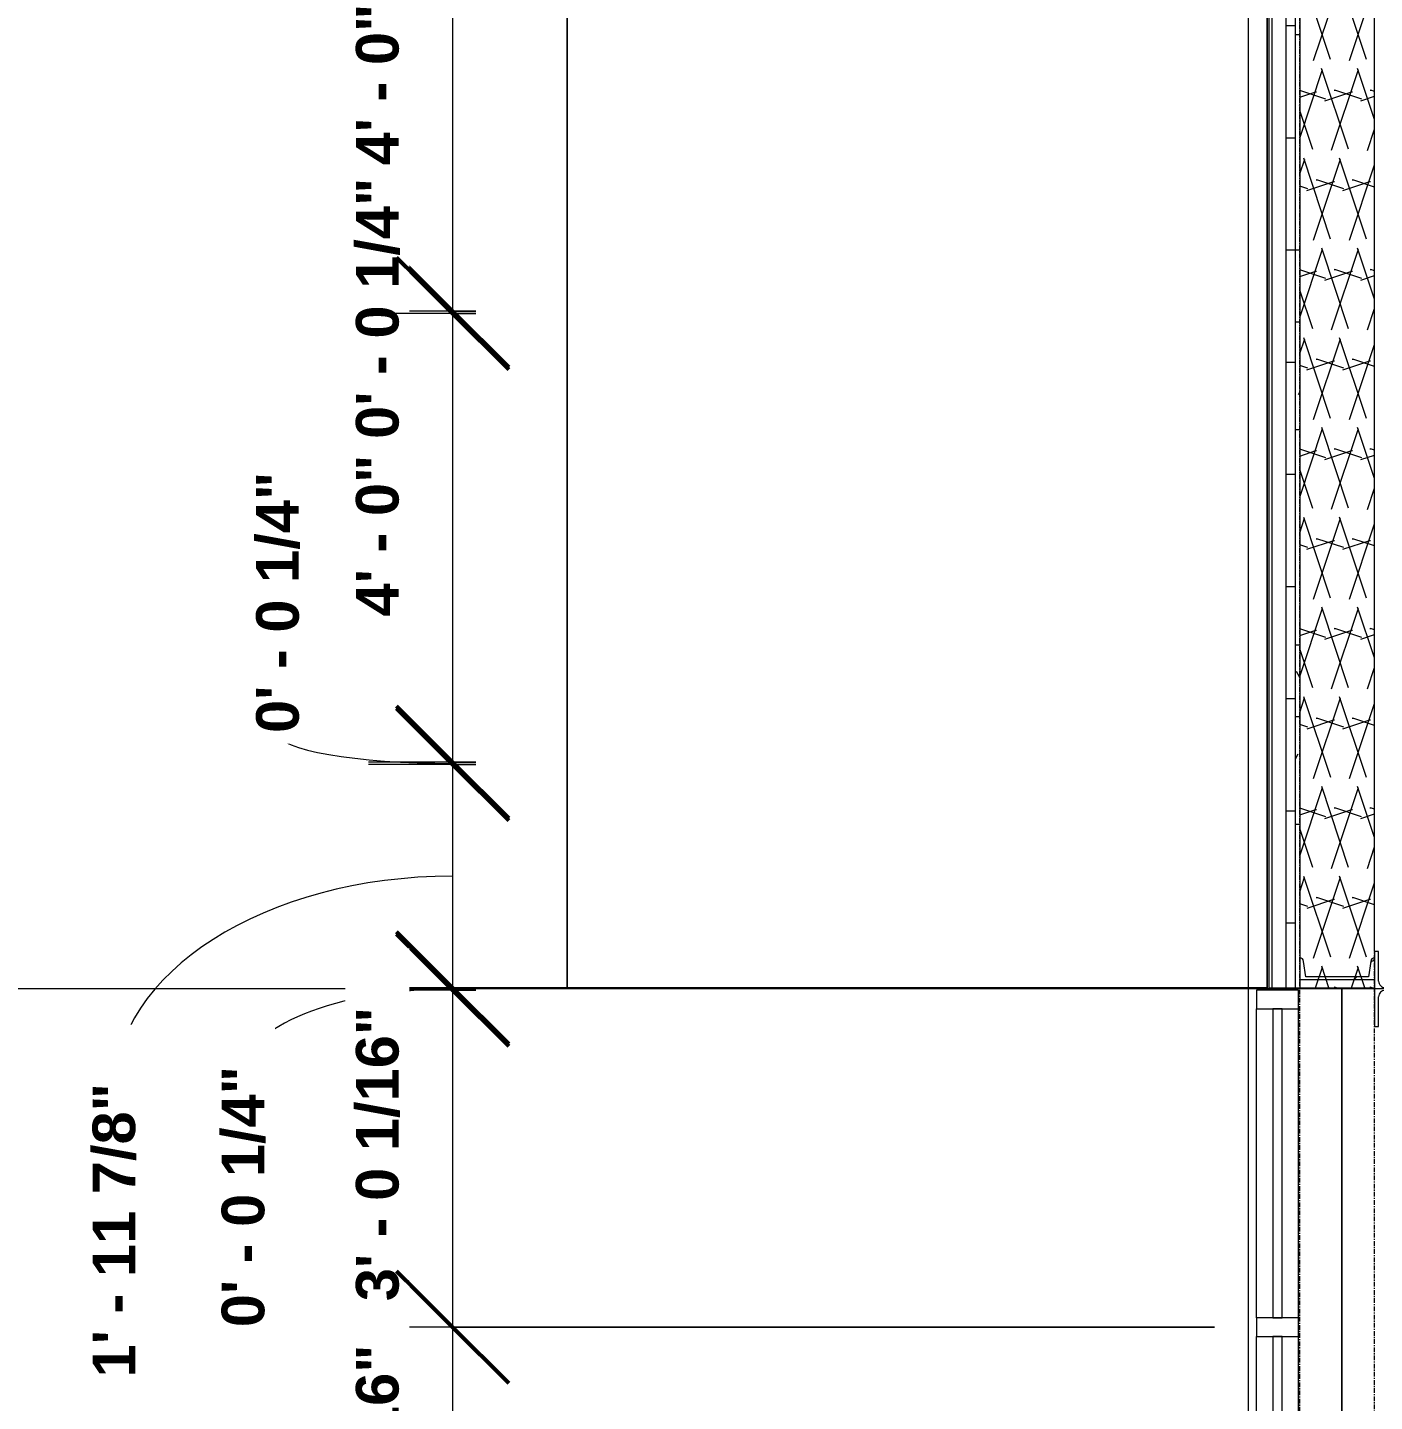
# Model space of a CAD drawing. Header units: inches. Extents: x 21568 to 24810, y -23559 to -20467.
# Drawn here: x 21925.5 to 22069.6, y -22587.2 to -22440.2 of the extents above; entities that cross this region are included whole.
import ezdxf

# ---------------------------------------------------------------- set-up
doc = ezdxf.new("R2010")
doc.units = ezdxf.units.IN
doc.header["$MEASUREMENT"] = 0
doc.linetypes.add('Grid Line 1_2_', pattern=[0.875, 0.5, -0.125, 0.125, -0.125])
for name, color, linetype, lineweight in [('A-ANNO-DIMS', 211, 'Continuous', 9), ('A-ANNO-DIMS-96', 211, 'Continuous', 9), ('A-FLOR', 192, 'Continuous', 20), ('A-GLAZ-CURT', 52, 'Continuous', 20), ('A-GLAZ-CWMG', 51, 'Continuous', 20), ('A-SITE-SWLK', 140, 'Continuous', 20), ('A-WALL', 113, 'Continuous', 20), ('A-WALL-PATT', 111, 'Continuous', 50), ('C-TOPO', 7, 'Continuous', 20), ('L-SITE-WALL', 31, 'Continuous', 20), ('S-COLS', 52, 'Continuous', 20), ('S-GRID', 1, 'Continuous', 9)]:
    doc.layers.add(name, color=color, linetype=linetype, lineweight=lineweight)
doc.styles.add('Arial_B', font='arialbd.ttf', dxfattribs={"height": 9.132806})
doc.styles.add('Arial_B_1', font='arialbd.ttf', dxfattribs={"height": 4.566403})
doc.dimstyles.new('OD_Dimension_-_1_16__Tol__1', dxfattribs={"dimscale": 12, "dimtxt": 9, "dimasz": 1, "dimexe": 0.75, "dimexo": 0.5, "dimgap": 0.5, "dimtad": 1, "dimdec": 4, "dimrnd": 0.0625, "dimzin": 1, "dimdsep": 46, "dimlunit": 4, "dimtxsty": 'Arial_B', "dimblk1": 'OBLIQUE', "dimblk2": 'OBLIQUE', "dimsah": 1, "dimcen": 0.09, "dimdle": 0.75, "dimazin": 0, "dimtfac": 1, "dimtdec": 4, "dimtix": 1, "dimtmove": 0, "dimatfit": 3, "dimfxl": 1, "dimtvp": 1, "dimtfill": 1, "dimfrac": 2, "dimtolj": 1, "dimtzin": 0, "dimlwd": 13, "dimlwe": 13, "dimarcsym": 2})
doc.dimstyles.new('OD_Dimension_2', dxfattribs={"dimscale": 12, "dimtxt": 4.5, "dimasz": 1, "dimexe": 0.75, "dimexo": 0.5, "dimgap": 0.375, "dimtad": 1, "dimdec": 4, "dimrnd": 0.0625, "dimzin": 1, "dimdsep": 46, "dimlunit": 4, "dimtxsty": 'Arial_B_1', "dimblk1": 'OBLIQUE', "dimblk2": 'OBLIQUE', "dimsah": 1, "dimcen": 0.09, "dimdle": 0.75, "dimazin": 0, "dimtfac": 1, "dimtdec": 4, "dimtix": 1, "dimtmove": 0, "dimatfit": 3, "dimfxl": 1, "dimtvp": 1, "dimtfill": 1, "dimfrac": 2, "dimtolj": 1, "dimtzin": 0, "dimlwd": 13, "dimlwe": 13, "dimarcsym": 2})
doc.dimstyles.new('OD_Dimension_2_1', dxfattribs={"dimscale": 12, "dimtxt": 4.5, "dimasz": 1, "dimexe": 0.75, "dimexo": 0.5, "dimgap": 0.375, "dimtad": 1, "dimdec": 4, "dimrnd": 0.0625, "dimzin": 1, "dimdsep": 46, "dimlunit": 4, "dimtxsty": 'Arial_B_1', "dimblk1": 'OBLIQUE', "dimblk2": 'OBLIQUE', "dimsah": 1, "dimcen": 0.09, "dimdle": 0.75, "dimazin": 0, "dimtfac": 1, "dimtdec": 4, "dimtix": 1, "dimtmove": 0, "dimatfit": 3, "dimfxl": 1, "dimtvp": 1, "dimtfill": 1, "dimfrac": 2, "dimtolj": 1, "dimtzin": 0, "dimlwd": 13, "dimlwe": 13, "dimarcsym": 2})
doc.dimstyles.new('OD_Dimension_2_3', dxfattribs={"dimscale": 12, "dimtxt": 4.5, "dimasz": 1, "dimexe": 0.75, "dimexo": 0.5, "dimgap": 0.375, "dimtad": 1, "dimdec": 4, "dimrnd": 0.0625, "dimzin": 1, "dimdsep": 46, "dimlunit": 4, "dimtxsty": 'Arial_B_1', "dimblk1": 'OBLIQUE', "dimblk2": 'OBLIQUE', "dimsah": 1, "dimcen": 0.09, "dimdle": 0.75, "dimazin": 0, "dimtfac": 1, "dimtdec": 4, "dimtix": 1, "dimtmove": 0, "dimatfit": 3, "dimfxl": 1, "dimtvp": 1, "dimtfill": 1, "dimfrac": 2, "dimtolj": 1, "dimtzin": 0, "dimlwd": 13, "dimlwe": 13, "dimarcsym": 2})
doc.dimstyles.new('OD_Dimension_2_4', dxfattribs={"dimscale": 12, "dimtxt": 4.5, "dimasz": 1, "dimexe": 0.75, "dimexo": 0.5, "dimgap": 0.375, "dimtad": 1, "dimdec": 4, "dimrnd": 0.0625, "dimzin": 1, "dimdsep": 46, "dimlunit": 4, "dimtxsty": 'Arial_B_1', "dimblk1": 'OBLIQUE', "dimblk2": 'OBLIQUE', "dimsah": 1, "dimcen": 0.09, "dimdle": 0.75, "dimazin": 0, "dimtfac": 1, "dimtdec": 4, "dimtix": 1, "dimtmove": 1, "dimatfit": 3, "dimfxl": 1, "dimtvp": 1, "dimtfill": 1, "dimfrac": 2, "dimtolj": 1, "dimtzin": 0, "dimlwd": 13, "dimlwe": 13, "dimarcsym": 2})

# ---------------------------------------------------------------- blocks, each defined once
blk = doc.blocks.new('Struct_Xcel_Sports Complex_rvt-1-Enlarged First Floor Plan _West_')
at = {"layer": 'A-FLOR', "color": 43, "lineweight": 13}
blk.add_line((22066.14, -22790.8), (22066.14, -22542.93), dxfattribs=at)
at = {"layer": 'L-SITE-WALL', "color": 43, "lineweight": 13}
for p, q in [((22058.14, -22543.18), (22058.14, -22342.49)), ((22066.14, -22542.93), (22066.14, -22790.8))]:
    blk.add_line(p, q, dxfattribs=at)
blk = doc.blocks.new('W-Wide Flange-Column - B4_F-1389255-Enlarged First Floor Plan _West_')
at = {"layer": 'S-COLS', "lineweight": 9}
h = blk.add_hatch(dxfattribs=at)
h.set_pattern_fill('FP_12', color=8, style=0, pattern_type=2)
h.set_pattern_definition([(135, (-22543.053, -22076.89), (-9.503515, -9.503515), []), (135, (-22557.453, -22076.89), (-9.503515, -9.503515), [])])
h.paths.add_polyline_path([(4, -6.82), (0.84, -6.82), (0.35, -6.61), (0.14, -6.12), (0.14, 6.12), (0.35, 6.61), (0.84, 6.82), (4, 6.82), (4, 7.25), (-4, 7.25), (-4, 6.82), (-0.84, 6.82), (-0.35, 6.61), (-0.14, 6.12), (-0.14, -6.12), (-0.35, -6.61), (-0.84, -6.82), (-4, -6.82), (-4, -7.25), (4, -7.25)], flags=0)
at = {"layer": 'S-COLS', "color": 7}
for p, q in [((4, 7.25), (-4, 7.25)), ((-4, 7.25), (-4, 6.82)), ((-4, 6.82), (-0.84, 6.82)), ((-0.14, 6.12), (-0.14, -6.12)), ((0.14, -6.12), (0.14, 6.12)), ((0.84, 6.82), (4, 6.82)), ((4, 6.82), (4, 7.25)), ((-0.84, -6.82), (-4, -6.82)), ((-4, -6.82), (-4, -7.25)), ((-4, -7.25), (4, -7.25)), ((4, -6.82), (0.84, -6.82)), ((4, -7.25), (4, -6.82))]:
    blk.add_line(p, q, dxfattribs=at)
for centre, start, end in [((-0.84, 6.12), 0, 90), ((0.84, 6.12), 90, 180), ((-0.84, -6.12), 270, 0), ((0.84, -6.12), 180, 270)]:
    blk.add_arc(centre, 0.691, start, end, dxfattribs=at)
blk = doc.blocks.new('System Panel - INSULATED LOW-E GLAZING _SEE ELEVATIONS FOR U-FACTOR_ SHGC_ _ LT_-1142345-Enlarged First Floor Plan _West_')
at = {"layer": 'A-GLAZ-CURT', "color": 7}
for p, q in [((16.53125, 1.25), (-16.53125, 1.25)), ((-16.53125, 1.25), (-16.53125, 0.25)), ((-16.53125, 0.25), (16.53125, 0.25)), ((16.53125, 0.25), (16.53125, 1.25))]:
    blk.add_line(p, q, dxfattribs=at)
at = {"layer": 'A-GLAZ-CURT', "color": 10, "lineweight": 13}
for p, q in [((-16.53125, 0.25), (-16.53125, 1.25)), ((16.53125, 1.25), (-16.53125, 1.25)), ((-16.53125, 0.25), (16.53125, 0.25)), ((16.53125, 1.25), (16.53125, 0.25))]:
    blk.add_line(p, q, dxfattribs=at)
blk = doc.blocks.new('Rectangular Mullion - Exterior 2_ x 4_5_-1135311-Enlarged First Floor Plan _West_')
at = {"layer": 'A-GLAZ-CWMG', "color": 43, "lineweight": 13}
for p, q in [((22057.02, -22578.24), (22057.02, -22545.18)), ((22061.52, -22578.24), (22061.52, -22545.18))]:
    blk.add_line(p, q, dxfattribs=at)
blk = doc.blocks.new('Rectangular Mullion - Exterior 2_ x 4_5_-1142372-Enlarged First Floor Plan _West_')
at = {"layer": 'A-GLAZ-CWMG', "color": 7}
for p, q in [((0, 1.5), (-2, 1.5)), ((-2, 1.5), (-2, -3)), ((0, -3), (0, 1.5)), ((-2, -3), (0, -3))]:
    blk.add_line(p, q, dxfattribs=at)
blk = doc.blocks.new('System Panel - INSULATED LOW-E GLAZING _SEE ELEVATIONS FOR U-FACTOR_ SHGC_ _ LT_-827454-Enlarged First Floor Plan _West_')
at = {"layer": 'A-GLAZ-CURT', "color": 7}
for p, q in [((17.09375, 1.25), (-17.09375, 1.25)), ((-17.09375, 1.25), (-17.09375, 0.25)), ((-17.09375, 0.25), (17.09375, 0.25)), ((17.09375, 0.25), (17.09375, 1.25))]:
    blk.add_line(p, q, dxfattribs=at)
at = {"layer": 'A-GLAZ-CURT', "color": 10, "lineweight": 13}
for p, q in [((-17.09375, 0.25), (-17.09375, 1.25)), ((17.09375, 1.25), (-17.09375, 1.25)), ((-17.09375, 0.25), (17.09375, 0.25)), ((17.09375, 1.25), (17.09375, 0.25))]:
    blk.add_line(p, q, dxfattribs=at)
blk = doc.blocks.new('Rectangular Mullion - Exterior 2_ x 4_5_-769167-Enlarged First Floor Plan _West_')
at = {"layer": 'A-GLAZ-CWMG', "color": 43, "lineweight": 13}
for p, q in [((22057.02, -22614.43), (22057.02, -22580.24)), ((22061.52, -22614.43), (22061.52, -22580.24))]:
    blk.add_line(p, q, dxfattribs=at)
blk = doc.blocks.new('Rectangular Mullion - Exterior 2_ x 4_5_-827470-Enlarged First Floor Plan _West_')
at = {"layer": 'A-GLAZ-CWMG', "color": 7}
for p, q in [((-1, 1.5), (1, 1.5)), ((-1, -3), (-1, 1.5)), ((1, 1.5), (1, -3)), ((1, -3), (-1, -3))]:
    blk.add_line(p, q, dxfattribs=at)
blk = doc.blocks.new('DIMBLOCK48-Enlarged First Floor Plan _West_')
at = {"layer": 'A-ANNO-DIMS-96', "lineweight": 50}
for p, q in [((22061.64, -22601.62), (22067.64, -22595.62)), ((22313.89, -22601.62), (22319.89, -22595.62)), ((22061.64, -22601.62), (22055.64, -22607.62)), ((22313.89, -22601.62), (22307.89, -22607.62))]:
    blk.add_line(p, q, dxfattribs=at)
at = {"layer": 'A-ANNO-DIMS-96', "lineweight": 13}
for p, q in [((22061.64, -22599.14), (22061.64, -22610.62)), ((22061.64, -22601.62), (22061.64, -22599.14)), ((22313.89, -22599.14), (22313.89, -22610.62)), ((22313.89, -22601.62), (22313.89, -22599.14)), ((22052.64, -22601.62), (22322.89, -22601.62))]:
    blk.add_line(p, q, dxfattribs=at)
at = {"layer": 'A-ANNO-DIMS-96', "color": 0, "lineweight": 13, "insert": (22157.27, -22583.92), "char_height": 9.1328, "width": 73.2, "attachment_point": 1, "line_spacing_factor": 0.938532, "style": 'Arial_B', "bg_fill": 3, "box_fill_scale": 1.25, "bg_fill_color": 0, "bg_fill_transparency": 0}
blk.add_mtext('21\' - 0 1/4"', dxfattribs=at)
blk = doc.blocks.new('_Oblique')
at = {"color": 0, "linetype": 'ByBlock', "lineweight": -2}
blk.add_line((-0.5, -0.5), (0.5, 0.5), dxfattribs=at)
blk = doc.blocks.new('DIMBLOCK213-Enlarged First Floor Plan _West_')
at = {"layer": 'A-ANNO-DIMS-96', "lineweight": 50}
for p, q in [((21970.98, -22422.55), (21964.98, -22416.55)), ((21970.98, -22422.55), (21976.98, -22428.55)), ((21970.98, -22470.55), (21964.98, -22464.55)), ((21970.98, -22470.55), (21976.98, -22476.55))]:
    blk.add_line(p, q, dxfattribs=at)
at = {"layer": 'A-ANNO-DIMS-96', "lineweight": 13}
for p, q in [((21973.46, -22422.55), (21961.98, -22422.55)), ((21970.98, -22422.55), (21970.98, -22470.55)), ((21970.98, -22422.55), (21973.46, -22422.55)), ((21973.46, -22470.55), (21961.98, -22470.55)), ((21970.98, -22470.55), (21973.46, -22470.55))]:
    blk.add_line(p, q, dxfattribs=at)
at = {"layer": 'A-ANNO-DIMS-96', "color": 0, "lineweight": 13, "insert": (21960.63, -22454.95), "char_height": 4.566, "width": 20.1429, "attachment_point": 1, "rotation": 90, "line_spacing_factor": 0.938532, "style": 'Arial_B_1', "bg_fill": 3, "box_fill_scale": 1.25, "bg_fill_color": 0, "bg_fill_transparency": 0}
blk.add_mtext('4\' - 0"', dxfattribs=at)
blk = doc.blocks.new('DIMBLOCK214-Enlarged First Floor Plan _West_')
at = {"layer": 'A-ANNO-DIMS-96', "lineweight": 50}
for p, q in [((21970.98, -22470.55), (21964.98, -22464.55)), ((21970.98, -22470.8), (21964.98, -22464.8)), ((21970.98, -22470.55), (21976.98, -22476.55)), ((21970.98, -22470.8), (21976.98, -22476.8))]:
    blk.add_line(p, q, dxfattribs=at)
at = {"layer": 'A-ANNO-DIMS-96', "lineweight": 13}
for p, q in [((21973.46, -22470.55), (21961.98, -22470.55)), ((21973.46, -22470.8), (21961.98, -22470.8)), ((21970.98, -22470.55), (21970.98, -22470.8)), ((21970.98, -22470.55), (21973.46, -22470.55)), ((21970.98, -22470.8), (21973.46, -22470.8))]:
    blk.add_line(p, q, dxfattribs=at)
at = {"layer": 'A-ANNO-DIMS-96', "color": 0, "lineweight": 13, "insert": (21960.63, -22484.21), "char_height": 4.5664, "width": 32.4857, "attachment_point": 1, "rotation": 90, "line_spacing_factor": 0.938532, "style": 'Arial_B_1', "bg_fill": 3, "box_fill_scale": 1.25, "bg_fill_color": 0, "bg_fill_transparency": 0}
blk.add_mtext('0\' - 0 1/4"', dxfattribs=at)
blk = doc.blocks.new('DIMBLOCK215-Enlarged First Floor Plan _West_')
at = {"layer": 'A-ANNO-DIMS-96', "lineweight": 50}
for p, q in [((21970.98, -22470.8), (21964.98, -22464.8)), ((21970.98, -22470.8), (21976.98, -22476.8)), ((21970.98, -22518.8), (21964.98, -22512.8)), ((21970.98, -22518.8), (21976.98, -22524.8))]:
    blk.add_line(p, q, dxfattribs=at)
at = {"layer": 'A-ANNO-DIMS-96', "lineweight": 13}
for p, q in [((21973.46, -22470.8), (21961.98, -22470.8)), ((21970.98, -22470.8), (21970.98, -22518.8)), ((21970.98, -22470.8), (21973.46, -22470.8)), ((21973.46, -22518.8), (21961.98, -22518.8)), ((21970.98, -22518.8), (21973.46, -22518.8))]:
    blk.add_line(p, q, dxfattribs=at)
at = {"layer": 'A-ANNO-DIMS-96', "color": 0, "lineweight": 13, "insert": (21960.63, -22503.2), "char_height": 4.566, "width": 20.1429, "attachment_point": 1, "rotation": 90, "line_spacing_factor": 0.938532, "style": 'Arial_B_1', "bg_fill": 3, "box_fill_scale": 1.25, "bg_fill_color": 0, "bg_fill_transparency": 0}
blk.add_mtext('4\' - 0"', dxfattribs=at)
blk = doc.blocks.new('DIMBLOCK216-Enlarged First Floor Plan _West_')
at = {"layer": 'A-ANNO-DIMS-96', "lineweight": 50}
for p, q in [((21970.98, -22518.8), (21964.98, -22512.8)), ((21970.98, -22519.05), (21964.98, -22513.05)), ((21970.98, -22518.8), (21976.98, -22524.8)), ((21970.98, -22519.05), (21976.98, -22525.05))]:
    blk.add_line(p, q, dxfattribs=at)
at = {"layer": 'A-ANNO-DIMS-96', "lineweight": 13}
for p, q in [((21973.46, -22518.8), (21961.98, -22518.8)), ((21973.46, -22519.05), (21961.98, -22519.05)), ((21970.98, -22518.8), (21970.98, -22519.05)), ((21970.98, -22518.8), (21973.46, -22518.8)), ((21970.98, -22519.05), (21973.46, -22519.05))]:
    blk.add_line(p, q, dxfattribs=at)
blk.add_ellipse((21970.98, -22515.67), major_axis=(-18.75, 0), ratio=0.173919, start_param=0, end_param=1.570796, dxfattribs=at)
at = {"layer": 'A-ANNO-DIMS-96', "color": 0, "lineweight": 13, "insert": (21949.95, -22515.67), "char_height": 4.5664, "width": 32.4857, "attachment_point": 1, "rotation": 90, "line_spacing_factor": 0.938532, "style": 'Arial_B_1', "bg_fill": 3, "box_fill_scale": 1.25, "bg_fill_color": 0, "bg_fill_transparency": 0}
blk.add_mtext('0\' - 0 1/4"', dxfattribs=at)
blk = doc.blocks.new('DIMBLOCK217-Enlarged First Floor Plan _West_')
at = {"layer": 'A-ANNO-DIMS-96', "lineweight": 50}
for p, q in [((21970.98, -22519.05), (21964.98, -22513.05)), ((21970.98, -22519.05), (21976.98, -22525.05)), ((21970.98, -22542.93), (21964.98, -22536.93)), ((21970.98, -22542.93), (21976.98, -22548.93))]:
    blk.add_line(p, q, dxfattribs=at)
at = {"layer": 'A-ANNO-DIMS-96', "lineweight": 13}
for p, q in [((21973.46, -22519.05), (21961.98, -22519.05)), ((21970.98, -22519.05), (21970.98, -22542.93)), ((21970.98, -22519.05), (21973.46, -22519.05)), ((22052.33, -22542.93), (21961.98, -22542.93)), ((21970.98, -22542.93), (22052.33, -22542.93))]:
    blk.add_line(p, q, dxfattribs=at)
blk.add_ellipse((21970.98, -22554.11), major_axis=(-36.26, 0), ratio=0.637623, start_param=4.712389, end_param=6.283185, dxfattribs=at)
at = {"layer": 'A-ANNO-DIMS-96', "color": 0, "lineweight": 13, "insert": (21932.44, -22584.61), "char_height": 4.5664, "width": 36.6, "attachment_point": 1, "rotation": 90, "line_spacing_factor": 0.938532, "style": 'Arial_B_1', "bg_fill": 3, "box_fill_scale": 1.25, "bg_fill_color": 0, "bg_fill_transparency": 0}
blk.add_mtext('1\' - 11 7/8"', dxfattribs=at)
blk = doc.blocks.new('DIMBLOCK218-Enlarged First Floor Plan _West_')
at = {"layer": 'A-ANNO-DIMS-96', "lineweight": 50}
for p, q in [((21970.98, -22542.93), (21964.98, -22536.93)), ((21970.98, -22543.18), (21964.98, -22537.18)), ((21970.98, -22542.93), (21976.98, -22548.93)), ((21970.98, -22543.18), (21976.98, -22549.18))]:
    blk.add_line(p, q, dxfattribs=at)
at = {"layer": 'A-ANNO-DIMS-96', "lineweight": 13}
for p, q in [((22052.33, -22542.93), (21961.98, -22542.93)), ((21970.98, -22542.93), (21970.98, -22543.18)), ((21970.98, -22542.93), (22052.33, -22542.93)), ((21973.46, -22543.18), (21961.98, -22543.18)), ((21970.98, -22543.18), (21973.46, -22543.18))]:
    blk.add_line(p, q, dxfattribs=at)
blk.add_ellipse((21970.98, -22552.17), major_axis=(-22.44, 0), ratio=0.406198, start_param=4.712389, end_param=6.283185, dxfattribs=at)
at = {"layer": 'A-ANNO-DIMS-96', "color": 0, "lineweight": 13, "insert": (21946.26, -22579.24), "char_height": 4.5664, "width": 32.4857, "attachment_point": 1, "rotation": 90, "line_spacing_factor": 0.938532, "style": 'Arial_B_1', "bg_fill": 3, "box_fill_scale": 1.25, "bg_fill_color": 0, "bg_fill_transparency": 0}
blk.add_mtext('0\' - 0 1/4"', dxfattribs=at)
blk = doc.blocks.new('DIMBLOCK219-Enlarged First Floor Plan _West_')
at = {"layer": 'A-ANNO-DIMS-96', "lineweight": 50}
for p, q in [((21970.98, -22543.18), (21964.98, -22537.18)), ((21970.98, -22543.18), (21976.98, -22549.18)), ((21970.98, -22579.24), (21964.98, -22573.24)), ((21970.98, -22579.24), (21976.98, -22585.24))]:
    blk.add_line(p, q, dxfattribs=at)
at = {"layer": 'A-ANNO-DIMS-96', "lineweight": 13}
for p, q in [((21973.46, -22543.18), (21961.98, -22543.18)), ((21970.98, -22543.18), (21970.98, -22579.24)), ((21970.98, -22543.18), (21973.46, -22543.18)), ((22052.52, -22579.24), (21961.98, -22579.24)), ((21970.98, -22579.24), (22052.52, -22579.24))]:
    blk.add_line(p, q, dxfattribs=at)
at = {"layer": 'A-ANNO-DIMS-96', "color": 0, "lineweight": 13, "insert": (21960.63, -22576.46), "char_height": 4.5664, "width": 36.6, "attachment_point": 1, "rotation": 90, "line_spacing_factor": 0.938532, "style": 'Arial_B_1', "bg_fill": 3, "box_fill_scale": 1.25, "bg_fill_color": 0, "bg_fill_transparency": 0}
blk.add_mtext('3\' - 0 1/16"', dxfattribs=at)
blk = doc.blocks.new('DIMBLOCK220-Enlarged First Floor Plan _West_')
at = {"layer": 'A-ANNO-DIMS-96', "lineweight": 50}
for p, q in [((21970.98, -22579.24), (21964.98, -22573.24)), ((21970.98, -22579.24), (21976.98, -22585.24)), ((21970.98, -22615.43), (21964.98, -22609.43)), ((21970.98, -22615.43), (21976.98, -22621.43))]:
    blk.add_line(p, q, dxfattribs=at)
at = {"layer": 'A-ANNO-DIMS-96', "lineweight": 13}
for p, q in [((22052.52, -22579.24), (21961.98, -22579.24)), ((21970.98, -22579.24), (21970.98, -22615.43)), ((21970.98, -22579.24), (22052.52, -22579.24)), ((22052.52, -22615.43), (21961.98, -22615.43)), ((21970.98, -22615.43), (22052.52, -22615.43))]:
    blk.add_line(p, q, dxfattribs=at)
at = {"layer": 'A-ANNO-DIMS-96', "color": 0, "lineweight": 13, "insert": (21960.63, -22612.58), "char_height": 4.5664, "width": 36.6, "attachment_point": 1, "rotation": 90, "line_spacing_factor": 0.938532, "style": 'Arial_B_1', "bg_fill": 3, "box_fill_scale": 1.25, "bg_fill_color": 0, "bg_fill_transparency": 0}
blk.add_mtext('3\' - 0 3/16"', dxfattribs=at)

msp = doc.modelspace()

# ---------------------------------------------------------------- hatches: boundary and pattern name
at = {"layer": 'A-WALL-PATT', "lineweight": 9}
h = msp.add_hatch(dxfattribs=at)
h.set_pattern_fill('FP_10', color=8, style=0, pattern_type=2)
h.set_pattern_definition([(0, (0, 0), (0, 12), []), (90, (0, 0), (-12, 7e-16), [])])
h.paths.add_polyline_path([(22060.14023, -22542.92781), (22061.14023, -22542.92781), (22061.14023, -22342.74031), (22060.14023, -22342.74031), (22060.14023, -22491.6713)], flags=0)
h = msp.add_hatch(dxfattribs=at)
h.set_pattern_fill('FP_9', color=8, style=0, pattern_type=2)
h.set_pattern_definition([(0, (0, 0), (15.36, 3.84), [1.267, -10.253, 1.267, -10.253, -61.44]), (0, (0, 0), (15.36, 3.84), [-23.04, 1.267, -21.773, 1.267, -10.253, -26.88]), (0, (0, 0), (15.36, 3.84), [-57.6, 1.267, -6.413, 1.267, -17.933]), (120, (5.76, 1.92), (-11.00553755, 11.3821502), [1.267, -10.253, 1.267, -10.253, -61.44]), (120, (5.76, 1.92), (-11.00553755, 11.3821502), [-23.04, 1.267, -21.773, 1.267, -10.253, -26.88]), (120, (5.76, 1.92), (-11.00553755, 11.3821502), [-57.6, 1.267, -6.413, 1.267, -17.933]), (240, (7.68, 9.6), (-4.35446245, -15.2221502), [1.267, -10.253, 1.267, -10.253, -61.44]), (240, (7.68, 9.6), (-4.35446245, -15.2221502), [-23.04, 1.267, -21.773, 1.267, -10.253, -26.88]), (240, (7.68, 9.6), (-4.35446245, -15.2221502), [-57.6, 1.267, -6.413, 1.267, -17.933])])
h.paths.add_polyline_path([(22061.14023, -22542.92781), (22061.64023, -22542.92781), (22061.64023, -22342.74031), (22061.14023, -22342.74031), (22061.14023, -22491.6713)], flags=0)
h = msp.add_hatch(dxfattribs=at)
h.set_pattern_fill('FP_7', color=8, style=0, pattern_type=2)
h.set_pattern_definition([(161.57, (0.48, 0.48), (-3.839953776, -1.544e-05), [0, -27.322, 3.034, 0]), (18.43, (-0.48, 0.48), (-3.839953776, 1.544e-05), [0, -27.322, 3.034, 0]), (108.43, (0.48, 0.48), (1.919622, -9.60052459), [9.106, -21.25]), (71.57, (-0.48, 0.48), (1.919622, 9.60052459), [9.106, -21.25])])
h.paths.add_polyline_path([(22069.64023, -22542.92781), (22069.64023, -22342.74031), (22061.64023, -22342.74031), (22061.64023, -22542.92781)], flags=0)
at = {"layer": 'S-COLS', "lineweight": 9}
h = msp.add_hatch(dxfattribs=at)
h.set_pattern_fill('FP_6', color=8, style=0, pattern_type=2)
h.set_pattern_definition([(45, (0, 0), (-9.503515, 9.503515), []), (45, (0, 14.4), (-9.503515, 9.503515), [])])
h.paths.add_polyline_path([(22069.64023, -22542.05281), (22069.64023, -22539.71281), (22069.36445, -22539.82704), (22069.25023, -22540.10281), (22068.98937, -22541.74981), (22062.29108, -22541.74981), (22062.03023, -22540.10281), (22061.916, -22539.82704), (22061.64023, -22539.71281), (22061.64023, -22542.05281)], flags=0)

# ---------------------------------------------------------------- linework, layer by layer
at = {"layer": 'A-SITE-SWLK', "color": 43, "lineweight": 13}
for p, q in [((21983.23523, -22342.49031), (21983.23523, -22542.92781)), ((21983.23523, -22542.92781), (22058.14023, -22542.92781))]:
    msp.add_line(p, q, dxfattribs=at)
at = {"layer": 'A-WALL', "color": 7}
for p, q in [((22058.32773, -22342.74031), (22058.32773, -22542.92781)), ((22058.64023, -22342.74031), (22058.64023, -22542.92781)), ((22060.14023, -22342.74031), (22060.14023, -22542.92781)), ((22061.14023, -22342.74031), (22061.14023, -22542.92781)), ((22061.64023, -22342.74031), (22061.64023, -22542.92781)), ((22069.64023, -22539.05281), (22069.64023, -22342.74031)), ((22058.32773, -22542.92781), (22069.64023, -22542.92781))]:
    msp.add_line(p, q, dxfattribs=at)
at = {"layer": 'C-TOPO', "color": 43, "lineweight": 13}
for p, q in [((21983.23535, -22342.48975), (21983.23535, -22542.92725)), ((21983.23535, -22542.92725), (21983.23535, -22342.48975)), ((21983.23535, -22542.92725), (22058.14014, -22542.92725)), ((22058.14014, -22542.92725), (21983.23535, -22542.92725)), ((22058.14014, -22542.92725), (22058.14014, -22543.17781)), ((22058.14014, -22543.17781), (22058.14014, -22542.92725)), ((22066.13965, -22790.80225), (22066.13965, -22542.92781))]:
    msp.add_line(p, q, dxfattribs=at)
at = {"layer": 'L-SITE-WALL', "color": 43, "lineweight": 13}
for p, q in [((22056.14023, -22800.80281), (22056.14023, -20889.55281)), ((22058.14023, -22342.49031), (22058.14023, -22543.17781))]:
    msp.add_line(p, q, dxfattribs=at)
at = {"layer": 'S-COLS', "color": 7}
for p, q in [((22061.64023, -22539.71281), (22061.64023, -22542.05281)), ((22062.29108, -22541.74981), (22062.03023, -22540.10281)), ((22069.25023, -22540.10281), (22068.98937, -22541.74981)), ((22061.64023, -22542.05281), (22069.64023, -22542.05281)), ((22068.98937, -22541.74981), (22062.29108, -22541.74981))]:
    msp.add_line(p, q, dxfattribs=at)
for centre, start, end in [((22061.64023, -22540.10281), 0, 90), ((22069.64023, -22540.10281), 90, 180)]:
    msp.add_arc(centre, 0.39, start, end, dxfattribs=at)
at = {"layer": 'S-GRID', "linetype": 'Grid Line 1_2_'}
for p, q in [((22069.64023, -23049.14903), (22069.64023, -20633.37408)), ((22061.64023, -22969.76788), (22061.64023, -20681.37408)), ((24479.10753, -22543.05281), (21657.56096, -22543.05281)), ((24588.97484, -22543.05281), (21790.20666, -22543.05281))]:
    msp.add_line(p, q, dxfattribs=at)

# ---------------------------------------------------------------- block references
at = {"layer": 'A-GLAZ-CURT', "color": 10, "lineweight": 13, "rotation": 270.0000000000001}
for name, p in [('System Panel - INSULATED LOW-E GLAZING _SEE ELEVATIONS FOR U-FACTOR_ SHGC_ _ LT_-1142345-Enlarged First Floor Plan _West_', (22058.51523, -22561.70906)), ('System Panel - INSULATED LOW-E GLAZING _SEE ELEVATIONS FOR U-FACTOR_ SHGC_ _ LT_-827454-Enlarged First Floor Plan _West_', (22058.51523, -22597.33406))]:
    msp.add_blockref(name, p, dxfattribs=at)
at = {"layer": 'A-GLAZ-CWMG', "color": 43, "lineweight": 13, "rotation": 90.00000000000006}
msp.add_blockref('Rectangular Mullion - Exterior 2_ x 4_5_-1142372-Enlarged First Floor Plan _West_', (22058.51523, -22543.17781), dxfattribs=at)
at = {"layer": 'A-GLAZ-CWMG', "color": 43, "lineweight": 13}
for name in ['Rectangular Mullion - Exterior 2_ x 4_5_-1135311-Enlarged First Floor Plan _West_', 'Rectangular Mullion - Exterior 2_ x 4_5_-769167-Enlarged First Floor Plan _West_']:
    msp.add_blockref(name, (0, 0), dxfattribs=at)
at = {"layer": 'A-GLAZ-CWMG', "color": 43, "lineweight": 13, "extrusion": (0, 0, -1), "rotation": 269.9999999999999}
msp.add_blockref('Rectangular Mullion - Exterior 2_ x 4_5_-827470-Enlarged First Floor Plan _West_', (-22058.51523, -22579.24031), dxfattribs=at)
at = {"layer": 'S-COLS', "color": 43, "lineweight": 13, "rotation": 269.9999999999997}
msp.add_blockref('W-Wide Flange-Column - B4_F-1389255-Enlarged First Floor Plan _West_', (22076.89023, -22543.05281), dxfattribs=at)

# ---------------------------------------------------------------- dimensions: what is measured, and where the dimension line sits
at = {"layer": 'A-ANNO-DIMS', "lineweight": 13}
dim = msp.add_linear_dim(base=(21970.97768, -22470.55281), p1=(21979.46296, -22422.55281), p2=(21979.46296, -22470.55281), angle=90, dimstyle='OD_Dimension_2_3', override={"dimpost": '<>', "dimfxl": 48}, dxfattribs=at)
dim.commit()
dim.dimension.update_dxf_attribs({"geometry": 'DIMBLOCK213-Enlarged First Floor Plan _West_', "text_midpoint": (21964.14619, -22446.55281)})

# ---------------------------------------------------------------- next in the draw order: dimensions: what is measured, and where the dimension line sits
dim = msp.add_linear_dim(base=(21970.97768, -22470.80281), p1=(21979.46296, -22470.55281), p2=(21979.46296, -22470.80281), angle=90, dimstyle='OD_Dimension_2_3', override={"dimpost": '<>', "dimfxl": 0.25}, dxfattribs=at)
dim.commit()
dim.dimension.update_dxf_attribs({"geometry": 'DIMBLOCK214-Enlarged First Floor Plan _West_', "text_midpoint": (21964.1166, -22470.67781)})
dim = msp.add_linear_dim(base=(22313.89023, -22601.62374), p1=(22061.64023, -22593.13846), p2=(22313.89023, -22593.13846), dimstyle='OD_Dimension_-_1_16__Tol__1', override={"dimpost": '<>', "dimfxl": 252.25}, dxfattribs=at)
dim.commit()
dim.dimension.update_dxf_attribs({"geometry": 'DIMBLOCK48-Enlarged First Floor Plan _West_', "text_midpoint": (22187.76523, -22590.9016)})

# ---------------------------------------------------------------- next in the draw order: dimensions: what is measured, and where the dimension line sits
dim = msp.add_linear_dim(base=(21970.97768, -22518.80281), p1=(21979.46296, -22470.80281), p2=(21979.46296, -22518.80281), angle=90, dimstyle='OD_Dimension_2_3', override={"dimpost": '<>', "dimfxl": 48}, dxfattribs=at)
dim.commit()
dim.dimension.update_dxf_attribs({"geometry": 'DIMBLOCK215-Enlarged First Floor Plan _West_', "text_midpoint": (21964.14619, -22494.80281)})

# ---------------------------------------------------------------- next in the draw order: dimensions: what is measured, and where the dimension line sits
dim = msp.add_linear_dim(base=(21970.97768, -22519.05281), p1=(21979.46296, -22518.80281), p2=(21979.46296, -22519.05281), angle=90, dimstyle='OD_Dimension_2_4', override={"dimpost": '<>', "dimfxl": 0.25}, dxfattribs=at)
dim.commit()
dim.dimension.update_dxf_attribs({"geometry": 'DIMBLOCK216-Enlarged First Floor Plan _West_', "text_midpoint": (21952.99599, -22499.42479), "dimtype": 160, "text_rotation": 90})

# ---------------------------------------------------------------- next in the draw order: dimensions: what is measured, and where the dimension line sits
dim = msp.add_linear_dim(base=(21970.97768, -22542.92781), p1=(21979.46296, -22519.05281), p2=(22058.32773, -22542.92781), angle=90, dimstyle='OD_Dimension_2_4', override={"dimpost": '<>', "dimfxl": 82.399437}, dxfattribs=at)
dim.commit()
dim.dimension.update_dxf_attribs({"geometry": 'DIMBLOCK217-Enlarged First Floor Plan _West_', "text_midpoint": (21935.48503, -22566.30811), "dimtype": 160, "text_rotation": 90})

# ---------------------------------------------------------------- next in the draw order: dimensions: what is measured, and where the dimension line sits
dim = msp.add_linear_dim(base=(21970.97768, -22543.17781), p1=(22058.32773, -22542.92781), p2=(21979.46296, -22543.17781), angle=90, dimstyle='OD_Dimension_2_4', override={"dimpost": '<>', "dimfxl": 78.865164}, dxfattribs=at)
dim.commit()
dim.dimension.update_dxf_attribs({"geometry": 'DIMBLOCK218-Enlarged First Floor Plan _West_', "text_midpoint": (21949.30167, -22562.99629), "dimtype": 160, "text_rotation": 90})

# ---------------------------------------------------------------- next in the draw order: dimensions: what is measured, and where the dimension line sits
dim = msp.add_linear_dim(base=(21970.97768, -22579.24031), p1=(21979.46296, -22543.17781), p2=(22058.51523, -22579.24031), angle=90, dimstyle='OD_Dimension_2', override={"dimpost": '<>', "dimfxl": 86.889384}, dxfattribs=at)
dim.commit()
dim.dimension.update_dxf_attribs({"geometry": 'DIMBLOCK219-Enlarged First Floor Plan _West_', "text_midpoint": (21964.1166, -22561.20906)})

# ---------------------------------------------------------------- next in the draw order: dimensions: what is measured, and where the dimension line sits
dim = msp.add_linear_dim(base=(21970.97768, -22615.42781), p1=(22058.51523, -22579.24031), p2=(22058.51523, -22615.42781), angle=90, dimstyle='OD_Dimension_2_1', override={"dimpost": '<>', "dimfxl": 36.1875}, dxfattribs=at)
dim.commit()
dim.dimension.update_dxf_attribs({"geometry": 'DIMBLOCK220-Enlarged First Floor Plan _West_', "text_midpoint": (21964.1166, -22597.33406)})

# ---------------------------------------------------------------- next in the draw order: block references
at = {"lineweight": 5}
msp.add_blockref('Struct_Xcel_Sports Complex_rvt-1-Enlarged First Floor Plan _West_', (0, 0), dxfattribs=at)

doc.saveas('drawing.dxf')
